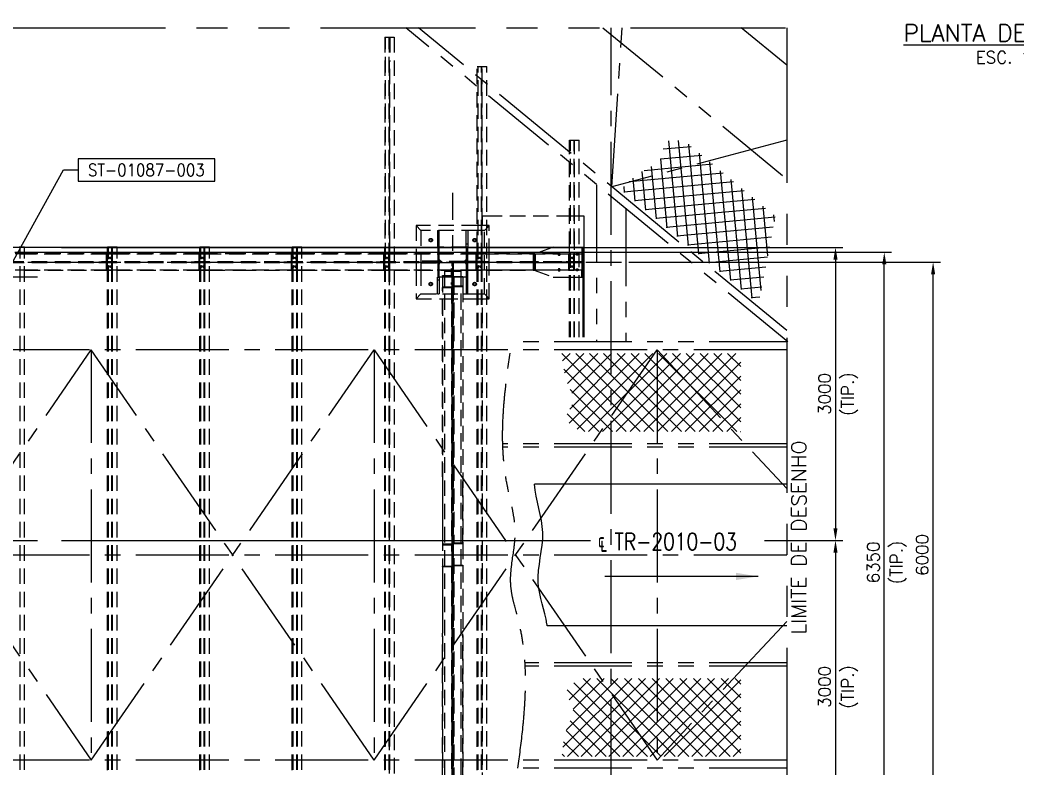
# Model space of a CAD drawing. Header units: millimetres. Extents: x 0 to 42050, y 0 to 29700.
# Drawn here: x 22635 to 32850, y 10874 to 18537 of the extents above; entities that cross this region are included whole.
import ezdxf
from ezdxf.enums import TextEntityAlignment as Align

# ---------------------------------------------------------------- set-up
doc = ezdxf.new("R2010")
doc.units = ezdxf.units.MM
doc.header["$LTSCALE"] = 50
for name, pattern in [('CENTER2', [28.575, 19.05, -3.175, 3.175, -3.175]), ('HIDDEN2', [4.7625, 3.175, -1.5875]), ('PHANTOM', [63.5, 31.75, -6.35, 6.35, -6.35, 6.35, -6.35]), ('PHANTOM2', [31.75, 15.875, -3.175, 3.175, -3.175, 3.175, -3.175])]:
    doc.linetypes.add(name, pattern=pattern)
for name, color, linetype in [('ESTRUTURA EXISTENTE', 7, 'Continuous'), ('EXISTENTE', 8, 'PHANTOM2'), ('SDM', 7, 'Continuous'), ('SUP.CHAMADA', 2, 'Continuous'), ('TC1', 8, 'CENTER2'), ('TDM', 2, 'Continuous'), ('TR', 7, 'Continuous'), ('TR100', 3, 'Continuous'), ('TR120', 3, 'Continuous'), ('TR140', 4, 'Continuous')]:
    doc.layers.add(name, color=color, linetype=linetype)
doc.layers.add('HIDDEN', color=8, linetype='HIDDEN2', transparency=0.4)
doc.layers.add('SUP.IND', color=4, linetype='Continuous', lineweight=30)
doc.layers.add('TLM', color=1, linetype='PHANTOM', lineweight=30)
doc.styles.add('TR100', font='simplex.shx')
doc.styles.add('TR120', font='simplex.shx', dxfattribs={"height": 3})
doc.styles.add('TR140', font='simplex.shx', dxfattribs={"height": 3.5})
doc.dimstyles.new('SEG-S-1', dxfattribs={"dimscale": 50, "dimtxt": 2.5, "dimasz": 2.5, "dimexe": 1.5, "dimexo": 1.5, "dimgap": 1, "dimtad": 1, "dimdec": 0, "dimtxsty": 'TR100', "dimcen": 2.5, "dimclrd": 256, "dimclre": 256, "dimclrt": 3, "dimadec": 0, "dimazin": 0, "dimtfac": 1, "dimtdec": 0, "dimtmove": 0, "dimatfit": 3, "dimfxl": 0, "dimarcsym": 0})
pattern_1 = [(45, (-580589.36, -44176.45), (-70.710678, 70.710678), []), (135, (-580589.36, -44176.45), (-70.710678, -70.710678), [])]

# ---------------------------------------------------------------- blocks, each defined once
blk = doc.blocks.new('CORTE')
blk = doc.blocks.new('A$C8ff1fb60')
ref = blk.add_blockref('CORTE', (-3837.5, -1667), dxfattribs=dict(xscale=50, yscale=50, zscale=50))
ref.add_attrib('%%UCORTE', '%%uPLANTA DE LOCAÇÃO', dxfattribs={"layer": 'TR140', "height": 175, "style": 'TR140'}).set_placement((-3850.16, -1547.98), align=Align.MIDDLE_CENTER)
ref.add_attrib('ESC.', 'ESC. 1:500', dxfattribs={"layer": 'TR100', "height": 125, "style": 'TR100'}).set_placement((-3850.16, -1797.98), align=Align.MIDDLE_CENTER)
blk = doc.blocks.new('A$C0860f657')
at = {"layer": 'HIDDEN'}
for p, q in [((1069, 5899), (1069, 3749)), ((1069, 5899), (1121, 5899)), ((1079, -2559), (1079, 5899)), ((1115, 5899), (1115, -2559)), ((1116, -2559), (1116, 5899)), ((1121, 5899), (1167, 5899)), ((1121, 5899), (1121, 5649)), ((1167, 5899), (1167, -2559)), ((1121, 3749), (1121, 5649)), ((2016, 3749), (2016, 5599)), ((2016, 5599), (2068, 5599)), ((2026, -2559), (2026, 5599)), ((2062, -2559), (2062, 5599)), ((2063, -2559), (2063, 5599)), ((2068, 5599), (2114, 5599)), ((2068, 3749), (2068, 5599)), ((2114, -2559), (2114, 5599)), ((2963, 3749), (2963, 4845)), ((2963, 4845), (3015, 4845)), ((2973, 2827), (2973, 4845)), ((3009, 2827), (3009, 4845)), ((3010, 2827), (3010, 4845)), ((3015, 3749), (3015, 4845)), ((3015, 4845), (3061, 4845)), ((3061, 2827), (3061, 4845)), ((2071, 3970), (2071, 4068)), ((2071, 4068), (2114, 4068)), ((2114, 4068), (2963, 4068)), ((2963, 4068), (3061, 4068)), ((3061, 4068), (3111, 4068)), ((3111, 4068), (3111, 2827)), ((1391, 3970), (1441, 3920)), ((2016, 3970), (1391, 3970)), ((1391, 3970), (1391, 3678)), ((1441, 3920), (1441, 3678)), ((2016, 3920), (1441, 3920)), ((1611, 3918), (1627, 3918)), ((1611, 3918), (1611, 3777)), ((1627, 3777), (1627, 3918)), ((1920, 3918), (1904, 3918)), ((1904, 3777), (1904, 3918)), ((1920, 3918), (1920, 3777)), ((2114, 3970), (2016, 3970)), ((2091, 3920), (2016, 3920)), ((2091, 3920), (2114, 3943)), ((2091, 3270), (2091, 3920)), ((2114, 3943), (2141, 3970)), ((2141, 3970), (2114, 3970)), ((2141, 3678), (2141, 3970)), ((-2620, 3678), (-2718, 3678)), ((-2666, 3749), (-2674, 3749)), ((-2620, 3749), (-2666, 3749)), ((-2666, -2559), (-2666, 3749)), ((-2620, -2559), (-2620, 3749)), ((-1771, 3678), (-2620, 3678)), ((-1771, 3677), (-1771, 3749)), ((-1762, 3749), (-1771, 3749)), ((-1673, 3678), (-1771, 3678)), ((-1728, 3749), (-1762, 3749)), ((-1761, -2559), (-1761, 3749)), ((-1727, 3749), (-1728, 3749)), ((-1719, 3749), (-1727, 3749)), ((-1725, -2559), (-1725, 3749)), ((-1724, -2559), (-1724, 3749)), ((-1673, 3749), (-1719, 3749)), ((-1719, -2559), (-1719, 3749)), ((-1673, -2559), (-1673, 3749)), ((-824, 3678), (-1673, 3678)), ((-824, 3677), (-824, 3749)), ((-815, 3749), (-824, 3749)), ((-726, 3678), (-824, 3678)), ((-781, 3749), (-815, 3749)), ((-814, -2559), (-814, 3749)), ((-780, 3749), (-781, 3749)), ((-772, 3749), (-780, 3749)), ((-779, -2559), (-779, 3749)), ((-777, -2559), (-777, 3749)), ((-726, 3749), (-772, 3749)), ((-772, -2559), (-772, 3749)), ((-726, -2559), (-726, 3749)), ((-405, 3678), (-726, 3678)), ((122, 3678), (-405, 3678)), ((122, 3677), (122, 3749)), ((132, 3749), (122, 3749)), ((220, 3678), (122, 3678)), ((166, 3749), (132, 3749)), ((133, -2559), (133, 3749)), ((166, 3749), (166, 3749)), ((175, 3749), (166, 3749)), ((168, -2559), (168, 3749)), ((169, -2559), (169, 3749)), ((220, 3749), (175, 3749)), ((175, -2559), (175, 3749)), ((220, -2559), (220, 3749)), ((1069, 3678), (220, 3678)), ((1069, 3699), (1069, 3749)), ((1069, 3677), (1069, 3699)), ((1167, 3678), (1069, 3678)), ((1121, 3699), (1121, 3749)), ((1121, -2559), (1121, 3699)), ((2016, 3678), (1167, 3678)), ((1391, 3678), (1391, 3511)), ((1441, 3678), (1441, 3511)), ((1611, 3777), (1627, 3777)), ((1611, 3777), (1611, 3747)), ((1611, 3747), (1612, 3747)), ((1612, 3747), (1612, 3678)), ((1619, 3747), (1612, 3747)), ((1612, 3678), (1612, 3511)), ((1912, 3747), (1619, 3747)), ((1619, 3747), (1619, 3678)), ((1619, 3678), (1619, 3511)), ((1627, 3747), (1627, 3777)), ((1627, 3616), (1627, 3747)), ((1920, 3777), (1904, 3777)), ((1904, 3747), (1904, 3777)), ((1904, 3747), (1904, 3616)), ((1912, 3678), (1912, 3747)), ((1920, 3747), (1912, 3747)), ((1912, 3511), (1912, 3678)), ((1920, 3777), (1920, 3747)), ((1920, 3747), (1920, 3747)), ((1920, 3678), (1920, 3747)), ((1920, 3511), (1920, 3678)), ((2016, 3699), (2016, 3749)), ((2016, 3677), (2016, 3699)), ((2114, 3678), (2016, 3678)), ((2068, 3699), (2068, 3749)), ((2068, -2559), (2068, 3699)), ((2591, 3678), (2114, 3678)), ((2141, 3511), (2141, 3678)), ((2601, 3678), (2591, 3678)), ((2591, 3678), (2591, 3677)), ((2796, 3749), (2601, 3677)), ((2604, 3678), (2601, 3678)), ((2601, 3677), (2601, 3678)), ((2601, 3678), (2601, 3678)), ((2846, 3678), (2604, 3678)), ((2796, 3749), (2963, 3749)), ((2846, 3678), (2867, 3678)), ((2867, 3678), (3088, 3678)), ((2963, 3722), (2963, 3749)), ((2963, 3749), (3061, 3749)), ((2963, 3677), (2963, 3722)), ((3015, 3722), (3015, 3749)), ((3015, 2827), (3015, 3722)), ((3061, 3749), (3101, 3749)), ((3088, 3749), (3101, 3749)), ((3088, 3749), (3088, 3677)), ((3088, 3680), (3101, 3680)), ((3091, 3749), (3101, 3746)), ((3091, 3441), (3091, 3749)), ((3101, 3677), (3101, 3749)), ((3088, 3598), (-8737, 3598)), ((-8737, 3592), (3088, 3592)), ((3088, 3591), (-8597, 3591)), ((3088, 3598), (-8582, 3598)), ((-2620, 3677), (-2669, 3677)), ((-1783, 3677), (-2620, 3677)), ((-1858, 3599), (-1848, 3599)), ((-1858, 3599), (-1858, 3590)), ((-1858, 3590), (-1848, 3590)), ((-1848, 3599), (-1759, 3599)), ((-1848, 3599), (-1848, 3590)), ((-1848, 3590), (-1759, 3590)), ((-1731, 3677), (-1783, 3677)), ((-1783, 3677), (-1783, 3599)), ((-1783, 3599), (-1783, 3590)), ((-1783, 3590), (-1783, 3512)), ((-1774, 3677), (-1774, 3512)), ((-1771, 3512), (-1771, 3677)), ((-1767, 3645), (-1753, 3645)), ((-1767, 3631), (-1753, 3631)), ((-1759, 3599), (-1731, 3599)), ((-1759, 3599), (-1759, 3590)), ((-1759, 3590), (-1731, 3590)), ((-1741, 3645), (-1728, 3645)), ((-1741, 3631), (-1728, 3631)), ((-1722, 3677), (-1731, 3677)), ((-1731, 3677), (-1731, 3512)), ((-1731, 3599), (-1731, 3590)), ((-1722, 3677), (-1722, 3512)), ((-1673, 3677), (-1722, 3677)), ((-836, 3677), (-1673, 3677)), ((-912, 3599), (-901, 3599)), ((-912, 3599), (-912, 3590)), ((-912, 3590), (-901, 3590)), ((-901, 3599), (-812, 3599)), ((-901, 3599), (-901, 3590)), ((-901, 3590), (-812, 3590)), ((-784, 3677), (-836, 3677)), ((-836, 3677), (-836, 3599)), ((-836, 3599), (-836, 3590)), ((-836, 3590), (-836, 3512)), ((-827, 3677), (-827, 3512)), ((-824, 3512), (-824, 3677)), ((-820, 3645), (-806, 3645)), ((-820, 3631), (-806, 3631)), ((-812, 3599), (-784, 3599)), ((-812, 3599), (-812, 3590)), ((-812, 3590), (-784, 3590)), ((-794, 3645), (-781, 3645)), ((-794, 3631), (-781, 3631)), ((-775, 3677), (-784, 3677)), ((-784, 3677), (-784, 3512)), ((-784, 3599), (-784, 3590)), ((-775, 3677), (-775, 3512)), ((-726, 3677), (-775, 3677)), ((110, 3677), (-726, 3677)), ((35, 3599), (45, 3599)), ((35, 3599), (35, 3590)), ((35, 3590), (45, 3590)), ((45, 3599), (134, 3599)), ((45, 3599), (45, 3590)), ((45, 3590), (134, 3590)), ((162, 3677), (110, 3677)), ((110, 3677), (110, 3599)), ((110, 3599), (110, 3590)), ((110, 3590), (110, 3512)), ((119, 3677), (119, 3512)), ((122, 3512), (122, 3677)), ((127, 3645), (140, 3645)), ((127, 3631), (140, 3631)), ((134, 3599), (162, 3599)), ((134, 3599), (134, 3590)), ((134, 3590), (162, 3590)), ((152, 3645), (166, 3645)), ((152, 3631), (166, 3631)), ((171, 3677), (162, 3677)), ((162, 3677), (162, 3512)), ((162, 3599), (162, 3590)), ((171, 3677), (171, 3512)), ((220, 3677), (171, 3677)), ((1057, 3677), (220, 3677)), ((982, 3599), (992, 3599)), ((982, 3599), (982, 3590)), ((982, 3590), (992, 3590)), ((992, 3599), (1081, 3599)), ((992, 3599), (992, 3590)), ((992, 3590), (1081, 3590)), ((1109, 3677), (1057, 3677)), ((1057, 3677), (1057, 3599)), ((1057, 3599), (1057, 3590)), ((1057, 3590), (1057, 3512)), ((1066, 3677), (1066, 3512)), ((1069, 3512), (1069, 3677)), ((1073, 3645), (1087, 3645)), ((1073, 3631), (1087, 3631)), ((1081, 3599), (1109, 3599)), ((1081, 3599), (1081, 3590)), ((1081, 3590), (1109, 3590)), ((1099, 3645), (1113, 3645)), ((1099, 3631), (1113, 3631)), ((1118, 3677), (1109, 3677)), ((1109, 3677), (1109, 3512)), ((1109, 3599), (1109, 3590)), ((1118, 3677), (1118, 3512)), ((1167, 3677), (1118, 3677)), ((2004, 3677), (1167, 3677)), ((1612, 3603), (1441, 3603)), ((1441, 3587), (1612, 3587)), ((1582, 3587), (1582, 3603)), ((1647, 3600), (1627, 3620)), ((1888, 3600), (1643, 3600)), ((1643, 3590), (1888, 3590)), ((1762, 3591), (1762, 3586)), ((1762, -2400), (1762, 3590)), ((1762, 3590), (1770, 3590)), ((1762, -2396), (1762, 3586)), ((1762, 3576), (1769, 3576)), ((1769, 3591), (1769, 3586)), ((1769, 3586), (1769, 3591)), ((1769, 3586), (1769, -2396)), ((1770, 3590), (1770, -2400)), ((1904, 3620), (1884, 3600)), ((1920, 3603), (2091, 3603)), ((2091, 3587), (1920, 3587)), ((1929, 3599), (1939, 3599)), ((1929, 3599), (1929, 3590)), ((1929, 3590), (1939, 3590)), ((1939, 3599), (2028, 3599)), ((1939, 3599), (1939, 3590)), ((1939, 3590), (2028, 3590)), ((1950, 3587), (1950, 3603)), ((2056, 3677), (2004, 3677)), ((2004, 3677), (2004, 3599)), ((2004, 3599), (2004, 3590)), ((2004, 3590), (2004, 3512)), ((2013, 3677), (2013, 3512)), ((2016, 3512), (2016, 3677)), ((2020, 3645), (2034, 3645)), ((2020, 3631), (2034, 3631)), ((2028, 3599), (2056, 3599)), ((2028, 3599), (2028, 3590)), ((2028, 3590), (2056, 3590)), ((2046, 3645), (2060, 3645)), ((2046, 3631), (2060, 3631)), ((2065, 3677), (2056, 3677)), ((2056, 3677), (2056, 3512)), ((2056, 3599), (2056, 3590)), ((2065, 3677), (2065, 3512)), ((2114, 3677), (2065, 3677)), ((2951, 3677), (2114, 3677)), ((2591, 3677), (2591, 3512)), ((2601, 3677), (2601, 3677)), ((2601, 3677), (2601, 3512)), ((2614, 3512), (2614, 3677)), ((2884, 3598), (2614, 3598)), ((2614, 3591), (2884, 3591)), ((2876, 3599), (2886, 3599)), ((2876, 3599), (2876, 3590)), ((2876, 3590), (2886, 3590)), ((2884, 3591), (2884, 3598)), ((2884, 3592), (3088, 3592)), ((2886, 3599), (2975, 3599)), ((2886, 3599), (2886, 3590)), ((2886, 3590), (2975, 3590)), ((3003, 3677), (2951, 3677)), ((2951, 3677), (2951, 3599)), ((2951, 3599), (2951, 3590)), ((2951, 3590), (2951, 3512)), ((2960, 3677), (2960, 3512)), ((2963, 3512), (2963, 3677)), ((2967, 3645), (2981, 3645)), ((2967, 3631), (2981, 3631)), ((2975, 3599), (3003, 3599)), ((2975, 3599), (2975, 3590)), ((2975, 3590), (3003, 3590)), ((2993, 3645), (3006, 3645)), ((2993, 3631), (3006, 3631)), ((3012, 3677), (3003, 3677)), ((3003, 3677), (3003, 3512)), ((3003, 3599), (3003, 3590)), ((3012, 3677), (3012, 3512)), ((3061, 3677), (3012, 3677)), ((3088, 3677), (3061, 3677)), ((3088, 3677), (3088, 3512)), ((3088, 3677), (3101, 3677)), ((3088, 3677), (3088, 3512)), ((3101, 3677), (3101, 3512)), ((-2620, 3512), (-2718, 3512)), ((-2620, 3511), (-2718, 3511)), ((-1783, 3512), (-2620, 3512)), ((-1771, 3512), (-2620, 3512)), ((-1771, 3511), (-2620, 3511)), ((-2620, 3511), (-1771, 3511)), ((-1783, 3512), (-1731, 3512)), ((-1771, -2323), (-1771, 3512)), ((-1673, 3512), (-1771, 3512)), ((-1673, 3511), (-1771, 3511)), ((-1767, 3558), (-1753, 3558)), ((-1767, 3544), (-1753, 3544)), ((-1741, 3558), (-1728, 3558)), ((-1741, 3544), (-1728, 3544)), ((-1731, 3512), (-1722, 3512)), ((-836, 3512), (-1673, 3512)), ((-824, 3512), (-1673, 3512)), ((-824, 3511), (-1673, 3511)), ((-1673, 3511), (-824, 3511)), ((-836, 3512), (-784, 3512)), ((-824, -2323), (-824, 3512)), ((-726, 3512), (-824, 3512)), ((-824, 3511), (-726, 3511)), ((-820, 3558), (-806, 3558)), ((-820, 3544), (-806, 3544)), ((-794, 3558), (-781, 3558)), ((-794, 3544), (-781, 3544)), ((-784, 3512), (-775, 3512)), ((110, 3512), (-726, 3512)), ((122, 3512), (-726, 3512)), ((-405, 3511), (-726, 3511)), ((-726, 3511), (-405, 3511)), ((122, 3511), (-405, 3511)), ((-405, 3511), (122, 3511)), ((110, 3512), (162, 3512)), ((122, -2323), (122, 3512)), ((220, 3512), (122, 3512)), ((122, 3511), (220, 3511)), ((127, 3558), (140, 3558)), ((127, 3544), (140, 3544)), ((152, 3558), (166, 3558)), ((152, 3544), (166, 3544)), ((162, 3512), (171, 3512)), ((1057, 3512), (220, 3512)), ((1069, 3512), (220, 3512)), ((1069, 3511), (220, 3511)), ((220, 3511), (1069, 3511)), ((1057, 3512), (1109, 3512)), ((1069, -2323), (1069, 3512)), ((1167, 3512), (1069, 3512)), ((1167, 3511), (1069, 3511)), ((1073, 3558), (1087, 3558)), ((1073, 3544), (1087, 3544)), ((1099, 3558), (1113, 3558)), ((1099, 3544), (1113, 3544)), ((1109, 3512), (1118, 3512)), ((2004, 3512), (1167, 3512)), ((2016, 3512), (1167, 3512)), ((2016, 3511), (1167, 3511)), ((1167, 3511), (1682, 3511)), ((1391, 3511), (1391, 3220)), ((1441, 3511), (1441, 3270)), ((1612, 3511), (1612, 3442)), ((1619, 3511), (1619, 3442)), ((1627, 3442), (1627, 3574)), ((1682, 3511), (1682, 3501)), ((1682, 3511), (1849, 3511)), ((1682, 3511), (1682, 3511)), ((1682, 3501), (1849, 3501)), ((1682, 3501), (1682, -2312)), ((1755, 3462), (1755, 3528)), ((1759, 3530), (1762, 3530)), ((1762, 3530), (1762, 3453)), ((1762, -2148), (1762, 3530)), ((1849, 3511), (2016, 3511)), ((1849, 3501), (1849, 3511)), ((1849, 3511), (1849, -2322)), ((1849, 3511), (1849, 3511)), ((1849, 3511), (1849, 3501)), ((1849, 3501), (1849, -2312)), ((1904, 3574), (1904, 3442)), ((1912, 3442), (1912, 3511)), ((1920, 3442), (1920, 3511)), ((2004, 3512), (2056, 3512)), ((2016, -2323), (2016, 3512)), ((2114, 3512), (2016, 3512)), ((2114, 3511), (2016, 3511)), ((2020, 3558), (2034, 3558)), ((2020, 3544), (2034, 3544)), ((2046, 3558), (2060, 3558)), ((2046, 3544), (2060, 3544)), ((2056, 3512), (2065, 3512)), ((2951, 3512), (2114, 3512)), ((2601, 3512), (2114, 3512)), ((2591, 3511), (2114, 3511)), ((2114, 3511), (2591, 3511)), ((2141, 3220), (2141, 3511)), ((2591, 3512), (2591, 3511)), ((2591, 3511), (2601, 3511)), ((2601, 3511), (2601, 3512)), ((2601, 3512), (2601, 3512)), ((2601, 3512), (2796, 3441)), ((2601, 3511), (2604, 3511)), ((3088, 3511), (2601, 3511)), ((2867, 3511), (2846, 3511)), ((2951, 3512), (3003, 3512)), ((2963, 2827), (2963, 3512)), ((2967, 3558), (2981, 3558)), ((2967, 3544), (2981, 3544)), ((2993, 3558), (3006, 3558)), ((2993, 3544), (3006, 3544)), ((3003, 3512), (3012, 3512)), ((3061, 3512), (3012, 3512)), ((3088, 3512), (3061, 3512)), ((3088, 3512), (3101, 3512)), ((3088, 3441), (3088, 3512)), ((3101, 3510), (3088, 3510)), ((3101, 3512), (3101, 3441)), ((1611, 3412), (1611, 3442)), ((1611, 3442), (1612, 3442)), ((1611, 3271), (1611, 3412)), ((1611, 3412), (1627, 3412)), ((1612, 3442), (1627, 3442)), ((1682, 3442), (1619, 3442)), ((1627, 3442), (1627, 3412)), ((1627, 3412), (1627, 3271)), ((1660, 3453), (1660, 3455)), ((1762, 3453), (1660, 3453)), ((1660, 3453), (1660, 3442)), ((1660, 3442), (1660, 1512)), ((1663, 3457), (1749, 3457)), ((1849, 3442), (1682, 3442)), ((1755, 3464), (1762, 3464)), ((1755, 3442), (1762, 3442)), ((1755, 3387), (1762, 3387)), ((1770, 3464), (1762, 3464)), ((1770, 3442), (1762, 3442)), ((1770, 3398), (1762, 3398)), ((1770, 3387), (1762, 3387)), ((1770, 3380), (1762, 3380)), ((1770, -2232), (1770, 3447)), ((1770, 3369), (1770, 3447)), ((1770, 3447), (1871, 3447)), ((1773, 3422), (1770, 3422)), ((1776, 3380), (1770, 3380)), ((1776, 3437), (1776, 3371)), ((1776, 3419), (1776, 721)), ((1868, 3442), (1782, 3442)), ((1912, 3442), (1849, 3442)), ((1871, 3447), (1871, 3444)), ((1871, 3447), (1871, 3442)), ((1871, 3442), (1871, 3346)), ((1904, 3442), (1904, 3442)), ((1904, 3442), (1920, 3442)), ((1904, 3442), (1904, 3412)), ((1920, 3412), (1904, 3412)), ((1904, 3412), (1904, 3271)), ((1920, 3442), (1912, 3442)), ((1920, 3412), (1920, 3442)), ((1920, 3442), (1920, 3442)), ((1920, 3271), (1920, 3412)), ((2796, 3441), (2963, 3441)), ((2963, 3441), (3061, 3441)), ((3061, 3441), (3101, 3441)), ((3088, 3441), (3101, 3441)), ((3101, 3443), (3091, 3441)), ((1391, 3220), (1441, 3270)), ((1441, 3270), (1660, 3270)), ((1611, 3271), (1627, 3271)), ((1660, 3338), (1660, 3335)), ((1682, 3338), (1660, 3338)), ((1660, 1394), (1660, 3335)), ((1660, 3270), (1871, 3270)), ((1663, 3333), (1682, 3333)), ((1762, 3338), (1682, 3338)), ((1682, 3333), (1749, 3333)), ((1755, 3365), (1762, 3365)), ((1755, 3328), (1755, 629)), ((1755, 3271), (1770, 3271)), ((1770, 3365), (1762, 3365)), ((1770, 3358), (1762, 3358)), ((1762, 3355), (1776, 3355)), ((1762, 3333), (1776, 3333)), ((1770, 3303), (1762, 3303)), ((1770, 3283), (1762, 3283)), ((1770, 3281), (1762, 3281)), ((1762, 3278), (1776, 3278)), ((1773, 3369), (1770, 3369)), ((1776, 3358), (1770, 3358)), ((1770, 3344), (1849, 3344)), ((1776, 3303), (1770, 3303)), ((1776, 3281), (1770, 3281)), ((1849, 3349), (1782, 3349)), ((1868, 3349), (1849, 3349)), ((1849, 3344), (1871, 3344)), ((1871, 3344), (1871, 3346)), ((1871, 3346), (1871, 711)), ((1871, 3344), (1871, 1403)), ((1871, 3270), (2016, 3270)), ((1920, 3271), (1904, 3271)), ((2016, 3270), (2091, 3270)), ((2114, 3246), (2091, 3270)), ((1391, 3220), (1660, 3220)), ((1660, 3220), (1871, 3220)), ((1755, 3249), (1770, 3249)), ((1755, 3194), (1770, 3194)), ((1755, 3172), (1770, 3172)), ((1759, 3260), (1762, 3260)), ((1762, 3256), (1776, 3256)), ((1762, 3248), (1770, 3248)), ((1770, 3206), (1762, 3206)), ((1762, 3184), (1770, 3184)), ((1871, 3220), (2016, 3220)), ((2016, 3220), (2114, 3220)), ((2071, -2030), (2071, 3220)), ((2141, 3220), (2114, 3246)), ((2114, 3220), (2141, 3220)), ((1762, 3139), (1770, 3139)), ((1762, 3090), (1770, 3090)), ((1762, 3086), (1770, 3086)), ((1762, 3075), (1770, 3075)), ((1762, 3022), (1770, 3022)), ((1762, 2977), (1770, 2977)), ((1762, 2913), (1770, 2913)), ((1660, 1512), (1660, -207)), ((1660, 1394), (1660, 702)), ((1871, 711), (1871, 1403)), ((1762, 1135), (1770, 1135)), ((1762, 1071), (1770, 1071)), ((1762, 974), (1770, 974)), ((1770, 958), (1762, 958)), ((1762, 909), (1770, 909)), ((1776, 876), (1762, 876)), ((1776, 854), (1762, 854)), ((1755, 792), (1770, 792)), ((1755, 770), (1770, 770)), ((1755, 715), (1770, 715)), ((1776, 799), (1762, 799)), ((1776, 777), (1762, 777)), ((1770, 766), (1762, 766)), ((1773, 789), (1770, 789)), ((1868, 716), (1782, 716)), ((1762, 705), (1660, 705)), ((1663, 700), (1682, 700)), ((1682, 700), (1749, 700)), ((1755, 693), (1770, 693)), ((1759, 627), (1762, 627)), ((1770, 711), (1849, 711)), ((1849, 711), (1871, 711)), ((1871, 711), (1871, -213)), ((1770, 563), (1773, 563)), ((1776, 560), (1776, -2247)), ((1660, 479), (1660, -2146)), ((1660, 479), (1762, 479)), ((1749, 474), (1663, 474)), ((1755, 469), (1755, -2339)), ((1770, 412), (1755, 412)), ((1776, 496), (1762, 496)), ((1776, 474), (1762, 474)), ((1770, 424), (1762, 424)), ((1776, 419), (1762, 419)), ((1871, 485), (1770, 485)), ((1782, 490), (1868, 490)), ((1871, 487), (1871, 485)), ((1871, 485), (1871, -2154)), ((1871, 485), (1871, 485)), ((1770, 390), (1755, 390)), ((1770, 335), (1755, 335)), ((1770, 313), (1755, 313)), ((1762, 401), (1759, 401)), ((1776, 397), (1762, 397)), ((1762, 280), (1770, 280)), ((1762, 231), (1770, 231)), ((1762, 216), (1770, 216)), ((1762, 118), (1770, 118)), ((1762, 54), (1770, 54)), ((1660, -2148), (1660, -207)), ((1871, -2154), (1871, -213))]:
    blk.add_line(p, q, dxfattribs=at)
for centre, radius in [((1541, 3820), 17.5), ((1541, 3820), 16), ((1541, 3820), 13), ((1991, 3820), 17.5), ((1991, 3820), 16), ((1991, 3820), 13), ((3041, 3675), 11), ((3041, 3515), 11), ((1541, 3370), 17.5), ((1541, 3370), 16), ((1541, 3370), 13), ((1991, 3370), 17.5), ((1991, 3370), 16), ((1991, 3370), 13)]:
    blk.add_circle(centre, radius, dxfattribs=at)
for centre, radius, start, end in [((2856, 3675), 11, 13.1366, 166.8634), ((1643, 3616), 16.1, 180, 270), ((1643, 3574), 16.1, 90, 180), ((1779, 3586), 9.8, 180, 180.0351), ((1888, 3616), 16.1, 270, 360), ((1888, 3574), 16.1, 0, 90), ((2856, 3675), 11, 166.8634, 13.1101), ((2856, 3515), 11, 346.8634, 193.1335), ((2856, 3515), 11, 193.1366, 346.8634)]:
    blk.add_arc(centre, radius, start, end, dxfattribs=at)
for centre, major_axis, ratio, start_param, end_param in [((-1767, 3638), (0, 7), 0.34202, -3.141592653589791, 3.141592653589795), ((-1753, 3638), (0, 7), 0.34202, -4.712389, 1.570796), ((-1741, 3638), (0, 7), 0.34202, -3.141592653589791, 3.141592653589795), ((-1728, 3638), (0, 7), 0.34202, -4.712389, 1.570796), ((-820, 3638), (0, 7), 0.34202, -3.141592653589791, 3.141592653589795), ((-806, 3638), (0, 7), 0.34202, -4.712389, 1.570796), ((-794, 3638), (0, 7), 0.34202, -3.141592653589791, 3.141592653589795), ((-781, 3638), (0, 7), 0.34202, -4.712389, 1.570796), ((127, 3638), (0, 7), 0.34202, -3.141592653589791, 3.141592653589795), ((140, 3638), (0, 7), 0.34202, -4.712389, 1.570796), ((152, 3638), (0, 7), 0.34202, -3.141592653589791, 3.141592653589795), ((166, 3638), (0, 7), 0.34202, -4.712389, 1.570796), ((1073, 3638), (0, 7), 0.34202, -3.141592653589791, 3.141592653589795), ((1087, 3638), (0, 7), 0.34202, -4.712389, 1.570796), ((1099, 3638), (0, 7), 0.34202, -3.141592653589791, 3.141592653589795), ((1113, 3638), (0, 7), 0.34202, -4.712389, 1.570796), ((2020, 3638), (0, 7), 0.34202, -3.141592653589791, 3.141592653589795), ((2034, 3638), (0, 7), 0.34202, -4.712389, 1.570796), ((2046, 3638), (0, 7), 0.34202, -3.141592653589791, 3.141592653589795), ((2060, 3638), (0, 7), 0.34202, -4.712389, 1.570796), ((2967, 3638), (0, 7), 0.34202, -3.141592653589791, 3.141592653589795), ((2981, 3638), (0, 7), 0.34202, -4.712389, 1.570796), ((2993, 3638), (0, 7), 0.34202, -3.141592653589791, 3.141592653589795), ((3006, 3638), (0, 7), 0.34202, -4.712389, 1.570796), ((-1767, 3551), (0, 7), 0.34202, -3.141592653589791, 3.141592653589795), ((-1753, 3551), (0, 7), 0.34202, -4.712389, 1.570796), ((-1741, 3551), (0, 7), 0.34202, -3.141592653589791, 3.141592653589795), ((-1728, 3551), (0, 7), 0.34202, -4.712389, 1.570796), ((-820, 3551), (0, 7), 0.34202, -3.141592653589791, 3.141592653589795), ((-806, 3551), (0, 7), 0.34202, -4.712389, 1.570796), ((-794, 3551), (0, 7), 0.34202, -3.141592653589791, 3.141592653589795), ((-781, 3551), (0, 7), 0.34202, -4.712389, 1.570796), ((127, 3551), (0, 7), 0.34202, -3.141592653589791, 3.141592653589795), ((140, 3551), (0, 7), 0.34202, -4.712389, 1.570796), ((152, 3551), (0, 7), 0.34202, -3.141592653589791, 3.141592653589795), ((166, 3551), (0, 7), 0.34202, -4.712389, 1.570796), ((1073, 3551), (0, 7), 0.34202, -3.141592653589791, 3.141592653589795), ((1087, 3551), (0, 7), 0.34202, -4.712389, 1.570796), ((1099, 3551), (0, 7), 0.34202, -3.141592653589791, 3.141592653589795), ((1113, 3551), (0, 7), 0.34202, -4.712389, 1.570796), ((2020, 3551), (0, 7), 0.34202, -3.141592653589791, 3.141592653589795), ((2034, 3551), (0, 7), 0.34202, -4.712389, 1.570796), ((2046, 3551), (0, 7), 0.34202, -3.141592653589791, 3.141592653589795), ((2060, 3551), (0, 7), 0.34202, -4.712389, 1.570796), ((2967, 3551), (0, 7), 0.34202, -3.141592653589791, 3.141592653589795), ((2981, 3551), (0, 7), 0.34202, -4.712389, 1.570796), ((2993, 3551), (0, 7), 0.34202, -3.141592653589791, 3.141592653589795), ((3006, 3551), (0, 7), 0.34202, -4.712389, 1.570796), ((1749, 3462), (6.4, 0), 0.766397, -1.570798, -0.000002), ((1755, 3453), (0, 11), 0.000001, -4.776141, 1.507044), ((1755, 3376), (0, 11), 0.000001, -4.776141, 1.507044), ((1770, 3369), (0, -11), 0.000001, -2.902171, 3.381014), ((1773, 3419), (3.2, 0), 0.766397, 0, 1.570796), ((1782, 3437), (-6.4, 0), 0.766397, -1.570798, -0.000002), ((1663, 3335), (-3.2, 0), 0.766397, 0, 1.570796), ((1770, 3292), (0, -11), 0.000001, -2.902171, 3.381014), ((1868, 3346), (3.2, 0), 0.766397, 0, 1.570796), ((1759, 3262), (-3.2, 0), 0.766397, 0, 1.570796), ((1773, 786), (3.2, 0), 0.766397, 0, 1.570796), ((1868, 713), (3.2, 0), 0.766397, 0, 1.570796), ((1663, 702), (-3.2, 0), 0.766397, 0, 1.570796), ((1759, 629), (-3.2, 0), 0.766397, 0, 1.570796), ((1749, 469), (-6.4, 0), 0.766397, -3.141593, -1.570796), ((1782, 495), (6.4, 0), 0.766397, -3.141593, -1.570796)]:
    blk.add_ellipse(centre, major_axis=major_axis, ratio=ratio, start_param=start_param, end_param=end_param, dxfattribs=at)
at = {"layer": 'HIDDEN', "extrusion": (0, 0, -1)}
for centre, major_axis, ratio, start_param, end_param in [((-1758, 3638), (0, -7), 0.34202, -4.712389, 1.570796), ((-1758, 3638), (0, 7), 0.34202, -3.141592653589795, 3.141592653589791), ((-1732, 3638), (0, -7), 0.34202, -4.712389, 1.570796), ((-1732, 3638), (0, 7), 0.34202, -3.141592653589795, 3.141592653589791), ((-811, 3638), (0, -7), 0.34202, -4.712389, 1.570796), ((-811, 3638), (0, 7), 0.34202, -3.141592653589795, 3.141592653589791), ((-786, 3638), (0, -7), 0.34202, -4.712389, 1.570796), ((-786, 3638), (0, 7), 0.34202, -3.141592653589795, 3.141592653589791), ((136, 3638), (0, -7), 0.34202, -4.712389, 1.570796), ((136, 3638), (0, 7), 0.34202, -3.141592653589795, 3.141592653589791), ((161, 3638), (0, -7), 0.34202, -4.712389, 1.570796), ((161, 3638), (0, 7), 0.34202, -3.141592653589795, 3.141592653589791), ((1082, 3638), (0, 7), 0.34202, -3.141592653589795, 3.141592653589791), ((1082, 3638), (0, -7), 0.34202, -4.712389, 1.570796), ((1108, 3638), (0, 7), 0.34202, -3.141592653589795, 3.141592653589791), ((1108, 3638), (0, -7), 0.34202, -4.712389, 1.570796), ((2029, 3638), (0, 7), 0.34202, -3.141592653589795, 3.141592653589791), ((2029, 3638), (0, -7), 0.34202, -4.712389, 1.570796), ((2055, 3638), (0, 7), 0.34202, -3.141592653589795, 3.141592653589791), ((2055, 3638), (0, -7), 0.34202, -4.712389, 1.570796), ((2884, 3582), (-28.7, 0), 0.34202, 1.570779, 1.570796), ((2976, 3638), (0, 7), 0.34202, -3.141592653589795, 3.141592653589791), ((2976, 3638), (0, -7), 0.34202, -4.712389, 1.570796), ((3002, 3638), (0, 7), 0.34202, -3.141592653589795, 3.141592653589791), ((3002, 3638), (0, -7), 0.34202, -4.712389, 1.570796), ((-1758, 3551), (0, -7), 0.34202, -4.712389, 1.570796), ((-1758, 3551), (0, 7), 0.34202, -3.141592653589795, 3.141592653589791), ((-1732, 3551), (0, -7), 0.34202, -4.712389, 1.570796), ((-1732, 3551), (0, 7), 0.34202, -3.141592653589795, 3.141592653589791), ((-811, 3551), (0, -7), 0.34202, -4.712389, 1.570796), ((-811, 3551), (0, 7), 0.34202, -3.141592653589795, 3.141592653589791), ((-786, 3551), (0, -7), 0.34202, -4.712389, 1.570796), ((-786, 3551), (0, 7), 0.34202, -3.141592653589795, 3.141592653589791), ((136, 3551), (0, -7), 0.34202, -4.712389, 1.570796), ((136, 3551), (0, 7), 0.34202, -3.141592653589795, 3.141592653589791), ((161, 3551), (0, -7), 0.34202, -4.712389, 1.570796), ((161, 3551), (0, 7), 0.34202, -3.141592653589795, 3.141592653589791), ((1082, 3551), (0, 7), 0.34202, -3.141592653589795, 3.141592653589791), ((1082, 3551), (0, -7), 0.34202, -4.712389, 1.570796), ((1108, 3551), (0, 7), 0.34202, -3.141592653589795, 3.141592653589791), ((1108, 3551), (0, -7), 0.34202, -4.712389, 1.570796), ((1759, 3528), (-3.2, 0), 0.766397, 0.000002, 1.570798), ((2029, 3551), (0, 7), 0.34202, -3.141592653589795, 3.141592653589791), ((2029, 3551), (0, -7), 0.34202, -4.712389, 1.570796), ((2055, 3551), (0, 7), 0.34202, -3.141592653589795, 3.141592653589791), ((2055, 3551), (0, -7), 0.34202, -4.712389, 1.570796), ((2976, 3551), (0, 7), 0.34202, -3.141592653589795, 3.141592653589791), ((2976, 3551), (0, -7), 0.34202, -4.712389, 1.570796), ((3002, 3551), (0, 7), 0.34202, -3.141592653589795, 3.141592653589791), ((3002, 3551), (0, -7), 0.34202, -4.712389, 1.570796), ((1663, 3455), (-3.2, 0), 0.766397, 0.000002, 1.570798), ((1762, 3453), (0, -11), 0.000001, -4.648637, 1.634548), ((1762, 3376), (0, -11), 0.000001, -4.648637, 1.634548), ((1773, 3371), (3.2, 0), 0.766397, 0.000002, 1.570798), ((1776, 3369), (0, -11), 0.000001, -3.380922510938183, 2.902262796241403), ((1868, 3444), (3.2, 0), 0.766397, 0.000002, 1.570798), ((1749, 3328), (6.4, 0), 0.766397, -1.570796, 0), ((1782, 3354), (-6.4, 0), 0.766397, -1.570796, 0), ((1776, 3292), (0, -11), 0.000001, -3.380922510938183, 2.902262796241403), ((1782, 721), (-6.4, 0), 0.766397, -1.570796, 0), ((1749, 695), (6.4, 0), 0.766397, -1.570796, 0), ((1773, 560), (3.2, 0), 0.766397, -1.570796, 0), ((1663, 476), (-3.2, 0), 0.766397, -1.570796, 0), ((1868, 487), (3.2, 0), 0.766397, -1.570796, -0.065782), ((1868, 487), (3.2, 0), 0.766397, -0.065782, 0), ((1759, 403), (-3.2, 0), 0.766397, -1.570796, 0)]:
    blk.add_ellipse(centre, major_axis=major_axis, ratio=ratio, start_param=start_param, end_param=end_param, dxfattribs=at)
at = {"layer": 'HIDDEN'}
blk.add_rational_spline([(2630, 3592), (2757, 3592), (2884, 3592)], [1.00076506346, 1.00076324525, 1.00075963676], degree=2, dxfattribs=at)
at = {"layer": 'TC1'}
for p, q in [((1766, -3116), (1766, 4305)), ((-21160, 3595), (3495, 3595))]:
    blk.add_line(p, q, dxfattribs=at)
blk = doc.blocks.new('A$Cb39763ff')
at = {"layer": 'ESTRUTURA EXISTENTE'}
for p, q in [((-289, 8973), (-280, 8973)), ((-289, 8973), (-280, 8973)), ((-280, 8973), (-280, 7732)), ((-6213, 8654), (-288, 8654)), ((-2368, 8654), (-289, 8654)), ((-288, 7732), (-288, 8654))]:
    blk.add_line(p, q, dxfattribs=at)
blk = doc.blocks.new('ST.APOIO')
at = {"layer": 'SUP.IND'}
blk.add_line((-0.75, -1.3), (0.75, 1.3), dxfattribs=at)
at = {"layer": 'TC1'}
blk.add_line((0, -6.75), (0, 6.75), dxfattribs=at)
blk = doc.blocks.new('A$C03e1ed5fSSS')
at = {"xscale": -50.00000000000009, "yscale": 50.00000000000009, "zscale": -50.00000000000009, "rotation": 90}
for p in [(4590, 5850), (4590, 3150)]:
    blk.add_blockref('ST.APOIO', p, dxfattribs=at)
blk = doc.blocks.new('*D54')
at = {"layer": 'Defpoints', "color": 0}
for p in [(28797, 16057), (31990, 16057), (28797, 10057)]:
    blk.add_point(p, dxfattribs=at)
at = {"layer": 'TDM', "lineweight": -2}
for p, q in [((28872, 16057), (32065, 16057)), ((31990, 10182), (31990, 15932)), ((28872, 10057), (32065, 10057))]:
    blk.add_line(p, q, dxfattribs=at)
at = {"layer": 'TDM'}
for points in [[(31969, 15932), (32011, 15932), (31990, 16057)], [(31969, 10182), (32011, 10182), (31990, 10057)]]:
    blk.add_solid(points, dxfattribs=at)
at = {"layer": 'TDM', "color": 3, "insert": (31878, 13057), "char_height": 125, "attachment_point": 5, "rotation": 90, "style": 'TR100'}
blk.add_mtext('6000', dxfattribs=at)
blk = doc.blocks.new('*D56')
at = {"layer": 'Defpoints', "color": 0}
for p in [(22507, 16157), (31490, 16157), (27432, 9806)]:
    blk.add_point(p, dxfattribs=at)
at = {"layer": 'TDM', "lineweight": -2}
for p, q in [((22582, 16157), (31565, 16157)), ((31490, 9931), (31490, 16032)), ((27507, 9806), (31565, 9806))]:
    blk.add_line(p, q, dxfattribs=at)
at = {"layer": 'TDM'}
for points in [[(31469, 16032), (31511, 16032), (31490, 16157)], [(31469, 9931), (31511, 9931), (31490, 9806)]]:
    blk.add_solid(points, dxfattribs=at)
at = {"layer": 'TDM', "color": 3, "char_height": 125, "attachment_point": 5, "rotation": 90, "style": 'TR100'}
for s, insert in [('6350', (31378, 12981)), ('(TIP.)', (31635, 12981))]:
    blk.add_mtext(s, dxfattribs=dict(at, insert=insert))
blk = doc.blocks.new('*D64')
at = {"layer": 'Defpoints', "color": 0}
for p in [(22985, 16207), (22985, 13206), (30990, 13206)]:
    blk.add_point(p, dxfattribs=at)
at = {"layer": 'TDM', "lineweight": -2}
for p, q in [((23060, 16207), (31065, 16207)), ((30990, 16082), (30990, 13331)), ((23060, 13206), (28480, 13206)), ((30264, 13206), (31065, 13206))]:
    blk.add_line(p, q, dxfattribs=at)
at = {"layer": 'TDM'}
for points in [[(30969, 16082), (31011, 16082), (30990, 16207)], [(30969, 13331), (31011, 13331), (30990, 13206)]]:
    blk.add_solid(points, dxfattribs=at)
at = {"layer": 'TDM', "color": 3, "char_height": 125, "attachment_point": 5, "rotation": 90, "style": 'TR100'}
for s, insert in [('3000', (30878, 14706)), ('(TIP.)', (31135, 14706))]:
    blk.add_mtext(s, dxfattribs=dict(at, insert=insert))
blk = doc.blocks.new('*D65')
at = {"layer": 'Defpoints', "color": 0}
for p in [(22985, 13206), (22985, 10206), (30990, 10206)]:
    blk.add_point(p, dxfattribs=at)
at = {"layer": 'TDM', "lineweight": -2}
for p, q in [((23060, 13206), (28480, 13206)), ((30264, 13206), (31065, 13206)), ((30990, 13081), (30990, 10331)), ((23060, 10206), (31065, 10206))]:
    blk.add_line(p, q, dxfattribs=at)
at = {"layer": 'TDM'}
for points in [[(30969, 13081), (31011, 13081), (30990, 13206)], [(30969, 10331), (31011, 10331), (30990, 10206)]]:
    blk.add_solid(points, dxfattribs=at)
at = {"layer": 'TDM', "color": 3, "char_height": 125, "attachment_point": 5, "rotation": 90, "style": 'TR100'}
for s, insert in [('3000', (30878, 11706)), ('(TIP.)', (31135, 11706))]:
    blk.add_mtext(s, dxfattribs=dict(at, insert=insert))

msp = doc.modelspace()

# ---------------------------------------------------------------- hatches: boundary and pattern name
at = {"layer": 'HIDDEN'}
h = msp.add_hatch(dxfattribs=at)
h.set_pattern_fill('ANSI37', color=256, scale=800, angle=-39.670476, style=0)
h.set_pattern_definition([(5.329524, (-477804.15, 359600.83), (-9.288366, 99.567697), []), (95.329524, (-477804.15, 359600.83), (-99.567697, -9.288366), [])])
edge = h.paths.add_edge_path()
edge.add_spline(control_points=[(28793.26, 16799.61), (28872.81, 16879.48), (28989.53, 16996.66), (29229.24, 17076.9), (29205.89, 17328.95), (29366.82, 17304.62), (29453.28, 17291.55)], knot_values=[0, 0, 0, 0, 340.74721594, 499.93751358, 679.99225392, 889.04172822, 889.04172822, 889.04172822, 889.04172822], degree=3, periodic=0)
edge.add_line((29453.28, 17291.55), (30373.85, 16525.6))
edge.add_line((30373.85, 16525.6), (30202.93, 15630.51))
edge.add_line((30202.93, 15630.51), (28793.26, 16799.61))
h = msp.add_hatch(dxfattribs=at)
h.set_pattern_fill('ANSI37', color=256, scale=800, style=0)
h.set_pattern_definition(pattern_1)
edge = h.paths.add_edge_path()
edge.add_line((30018.98, 14320.56), (30018.98, 15120.56))
edge.add_line((30018.98, 15120.56), (28187.6, 15120.56))
edge.add_spline(control_points=[(28187.6, 15120.56), (28197.85, 15008.3), (28212.88, 14843.59), (28346.17, 14628.81), (28167.3, 14449.7), (28306.7, 14365.7), (28381.59, 14320.56)], knot_values=[0, 0, 0, 0, 340.74721594, 499.93751358, 679.99225392, 889.04172822, 889.04172822, 889.04172822, 889.04172822], degree=3, periodic=0)
edge.add_line((28381.59, 14320.56), (30018.98, 14320.56))
h = msp.add_hatch(dxfattribs=at)
h.set_pattern_fill('ANSI37', color=256, scale=800, style=0)
h.set_pattern_definition(pattern_1)
edge = h.paths.add_edge_path()
edge.add_line((30018.98, 10992.57), (28187.6, 10992.57))
edge.add_spline(control_points=[(28187.6, 10992.57), (28197.85, 11104.84), (28212.88, 11269.55), (28346.17, 11484.33), (28167.3, 11663.44), (28306.7, 11747.44), (28381.59, 11792.57)], knot_values=[0, 0, 0, 0, 340.74721594, 499.93751358, 679.99225392, 889.04172822, 889.04172822, 889.04172822, 889.04172822], degree=3, periodic=0)
edge.add_line((28381.59, 11792.57), (30018.98, 11792.57))
edge.add_line((30018.98, 11792.57), (30018.98, 10992.57))

# ---------------------------------------------------------------- linework, layer by layer
at = {"layer": 'EXISTENTE'}
for p, q in [((30502.39, 15238.72), (26587.93, 18456.57)), ((28607.89, 18456.57), (30490.25, 16909.19)), ((28542.79, 16849.59), (28542.79, 15238.72)), ((28843.79, 16602.15), (28843.79, 15238.72)), ((30490.25, 15238.72), (27672.6, 15238.72)), ((30490.25, 14196.56), (27581.11, 14196.56)), ((30490.25, 14161.56), (27582.26, 14161.56)), ((30490.25, 11951.56), (27809.17, 11951.56)), ((30490.25, 11916.56), (27811.13, 11916.56)), ((30490.25, 10874.41), (27737.2, 10874.41))]:
    msp.add_line(p, q, dxfattribs=at)
msp.add_spline([(27737.2, 10874.41), (27751.51, 12347.76), (27662.67, 12767.82), (27708.79, 13286.02), (27623.94, 13788.44), (27672.6, 15238.72)], degree=3, dxfattribs=at)
at = {"layer": 'SUP.CHAMADA'}
msp.add_lwpolyline([(23230.08, 17115.54), (23230.08, 16885.54), (24630.08, 16885.54), (24630.08, 17115.54)], close=True, dxfattribs=at)
at = {"layer": 'TC1'}
for p, q in [((30490.25, 15355.04), (26717.3, 18456.57)), ((28693.29, 4906.57), (28693.29, 18456.57)), ((28697.95, 16828.39), (28805.15, 18456.57)), ((30490.25, 18073.51), (30024.27, 18456.57)), ((30490.25, 17306.08), (28697.95, 16828.39)), ((30490.25, 15156.56), (3490.25, 15156.58)), ((20468.66, 15156.57), (23366.44, 10956.57)), ((20468.66, 10956.57), (23366.44, 15156.57)), ((23366.44, 15156.57), (23366.44, 10956.57)), ((26264.22, 10956.57), (23366.44, 15156.57)), ((23366.44, 10956.57), (26264.22, 15156.57)), ((26264.22, 15156.57), (26264.22, 10956.57)), ((26264.22, 15156.57), (29162, 10956.56)), ((26264.22, 10956.57), (29162, 15156.56)), ((29162, 15156.56), (29162, 10956.56)), ((29162, 15156.56), (30490.25, 13737.52)), ((30490.25, 13056.56), (3490.25, 13056.57)), ((30490.25, 12375.6), (29162, 10956.56)), ((30490.25, 10956.56), (3490.25, 10956.57))]:
    msp.add_line(p, q, dxfattribs=at)
at = {"layer": 'TLM'}
msp.add_lwpolyline([(3490.25, 18456.57), (30490.25, 18456.57), (30490.25, 6656.57), (3490.25, 6656.57)], close=True, dxfattribs=at)
at = {"layer": 'TR'}
for p, q in [((30490.25, 13781.58), (27906.92, 13781.58)), ((30490.25, 12331.48), (28036.18, 12331.48))]:
    msp.add_line(p, q, dxfattribs=at)
msp.add_open_spline([(28036.18, 12331.48), (28035.55, 12336.91), (28016.99, 12483.58), (27881.92, 12794.08), (28057.79, 13282.89), (27916.76, 13616.29), (27906.92, 13781.58)], degree=3, knots=[374.88418002, 374.88418002, 374.88418002, 374.88418002, 391.3865555, 820.73152754, 1340.98340214, 1843.56857582, 1843.56857582, 1843.56857582, 1843.56857582], dxfattribs=at)

# ---------------------------------------------------------------- block references
at = {"xscale": -1}
msp.add_blockref('A$C03e1ed5fSSS', (27068.29, 10056.56), dxfattribs=at)
msp.add_blockref('A$Cb39763ff', (28693.29, 7556.57))
at = {"layer": 'SDM'}
msp.add_blockref('A$C0860f657', (25302.61, 12461.87), dxfattribs=at)
at = {"layer": 'TDM'}
msp.add_blockref('A$C8ff1fb60', (36749.24, 19951.45), dxfattribs=at)

# ---------------------------------------------------------------- texts
at = {"layer": 'SUP.CHAMADA', "color": 3, "style": 'TR100', "width": 0.9}
msp.add_text('ST-01087-003', height=125, dxfattribs=at).set_placement((23930.08, 17000.54, 0.6), align=Align.MIDDLE_CENTER)
at = {"layer": 'TR120', "style": 'TR120'}
msp.add_text('LIMITE DE DESENHO', height=150, rotation=90, dxfattribs=at).set_placement((30690.25, 12242.86))
at = {"layer": 'TR140', "style": 'TR140', "width": 0.8}
msp.add_text('℄ TR-2010-03', height=175, dxfattribs=at).set_placement((28555.46, 13106.56))

# ---------------------------------------------------------------- dimensions: what is measured, and where the dimension line sits
at = {"layer": 'TDM'}
for base, p1, p2, picture, middle in [((31490.25, 16156.56), (27432.05, 9806.28), (22507.04, 16156.56), '*D56', (31490.25, 12981.42)), ((30990.25, 13206.28), (22984.54, 16206.56), (22984.54, 13206.28), '*D64', (30990.25, 14706.42)), ((30990.25, 10206.28), (22984.54, 13206.28), (22984.54, 10206.28), '*D65', (30990.25, 11706.28))]:
    dim = msp.add_linear_dim(base=base, p1=p1, p2=p2, angle=90, text='<>\\X(TIP.)', dimstyle='SEG-S-1', dxfattribs=at)
    dim.commit()
    dim.dimension.update_dxf_attribs({"geometry": picture, "text_midpoint": middle})
dim = msp.add_linear_dim(base=(31990.25, 16056.56), p1=(28797.2, 10056.56), p2=(28797.2, 16056.56), angle=90, dimstyle='SEG-S-1', dxfattribs=at)
dim.commit()
dim.dimension.update_dxf_attribs({"geometry": '*D54', "text_midpoint": (31877.75, 13056.56)})

# ---------------------------------------------------------------- leaders
at = {"layer": 'SUP.CHAMADA'}
msp.add_leader([(22476.65, 15905.62), (23080.08, 17000.54), (23230.08, 17000.54)], dimstyle='SEG-S-1', override={"dimgap": 1, "dimtad": 0, "dimldrblk": 'None'}, dxfattribs=at)
at = {"layer": 'TDM'}
msp.add_leader([(30196.41, 12837.27), (28627.49, 12837.27)], dimstyle='SEG-S-1', override={"dimasz": 4.5, "dimgap": 1, "dimtad": 0}, dxfattribs=at)

doc.saveas('drawing.dxf')
